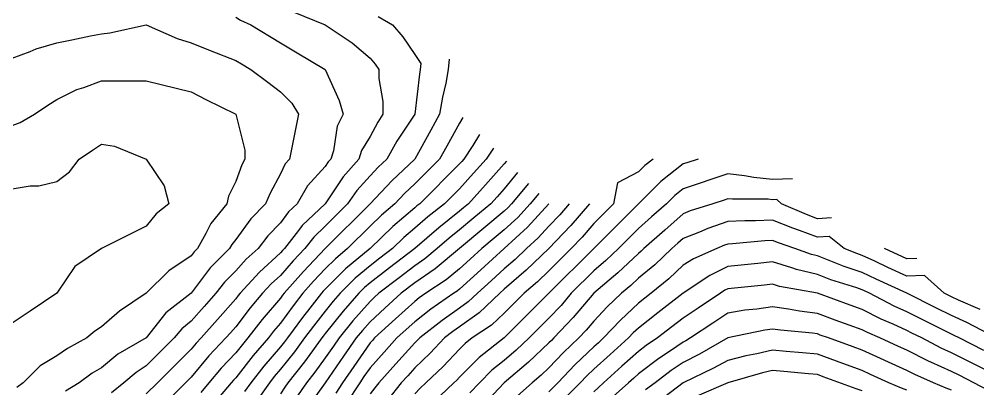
# Model space of a CAD drawing. Header units: inches. Extents: x 794995 to 811195, y 2485918 to 2508058.
# Drawn here: x 809820 to 810463, y 2502534 to 2502782 of the extents above; entities that cross this region are included whole.
import ezdxf

# ---------------------------------------------------------------- set-up
doc = ezdxf.new("R2010")
doc.units = ezdxf.units.IN
doc.header["$MEASUREMENT"] = 0
doc.layers.add('contour', color=7, linetype='Continuous')

msp = doc.modelspace()

# ---------------------------------------------------------------- linework, layer by layer
at = {"layer": 'contour'}
for points in [[(809965.16, 2502783.36), (809968.32, 2502781.52), (809975.16, 2502778.36), (809995.16, 2502766.36), (810006.41, 2502759.61), (810025.16, 2502748.36), (810034.39, 2502727.59), (810037.16, 2502718.36), (810033.16, 2502710.36), (810030.61, 2502693.82), (810028.91, 2502688.36), (810027.16, 2502686.36), (810025.16, 2502683.36), (810013.16, 2502670.36), (810006.41, 2502658.36), (810000.61, 2502652.91), (809995.16, 2502645.5), (809986.59, 2502636.93), (809980.16, 2502628.36), (809972.22, 2502621.3), (809965.16, 2502613.36), (809957.66, 2502605.86), (809951.83, 2502598.36), (809943.98, 2502589.54), (809935.16, 2502579.61), (809928.95, 2502574.57), (809923.91, 2502568.36), (809905.16, 2502549.61), (809898.24, 2502545.28), (809890.16, 2502538.36), (809881.83, 2502531.69)], [(810003.73, 2502786.93), (810025.16, 2502778.36), (810043.16, 2502766.36), (810055.16, 2502755.86), (810058.69, 2502751.89), (810061.16, 2502748.36), (810061.16, 2502742.36), (810063.73, 2502726.93), (810063.73, 2502718.36), (810060.38, 2502713.14), (810055.16, 2502703.36), (810049.44, 2502694.08), (810047.66, 2502688.36), (810037.16, 2502676.36), (810025.16, 2502658.36), (810009.7, 2502643.82), (810007.16, 2502640.36), (809997.89, 2502628.36), (809996.55, 2502626.97), (809995.16, 2502625.36), (809980.95, 2502612.57), (809968.16, 2502598.36), (809966.78, 2502596.74), (809965.16, 2502594.61), (809952.81, 2502580.71), (809941.83, 2502568.36), (809938.59, 2502564.93), (809935.16, 2502560.86), (809912.66, 2502538.36), (809905.16, 2502530.86)], [(810060.61, 2502783.82), (810070.16, 2502778.36), (810077.16, 2502770.36), (810085.16, 2502758.36), (810089.25, 2502752.45), (810088.91, 2502748.36), (810088.32, 2502745.2), (810085.16, 2502718.36), (810073.16, 2502700.36), (810066.41, 2502688.36), (810060.61, 2502682.91), (810055.16, 2502677.11), (810046.34, 2502667.18), (810040.16, 2502658.36), (810025.16, 2502643.36), (810017.47, 2502636.05), (810011.52, 2502628.36), (810003.53, 2502619.99), (809995.16, 2502610.36), (809988.84, 2502604.68), (809983.16, 2502598.36), (809974.89, 2502588.63), (809965.16, 2502575.86), (809961.63, 2502571.89), (809958.49, 2502568.36), (809947.16, 2502556.36), (809935.16, 2502542.11), (809931.41, 2502538.36), (809905.16, 2502512.11)], [(809815.16, 2502755.86), (809827.16, 2502760.36), (809831.31, 2502762.21), (809845.16, 2502766.36), (809855.16, 2502768.36), (809867.66, 2502770.86), (809875.16, 2502772.36), (809880.61, 2502772.91), (809905.16, 2502778.36), (809925.93, 2502769.13), (809935.16, 2502766.36), (809948.02, 2502761.22), (809965.16, 2502754.36), (809968.91, 2502752.11), (809975.16, 2502748.36), (809986.59, 2502739.79), (809995.16, 2502733.36), (810002.66, 2502725.86), (810007.16, 2502718.36), (810005.16, 2502708.36), (810001.16, 2502688.36), (809998.32, 2502685.2), (809995.16, 2502678.36), (809988.1, 2502665.42), (809985.16, 2502658.36), (809975.16, 2502648.36), (809965.16, 2502634.36), (809962.43, 2502631.09), (809960.87, 2502628.36), (809948.02, 2502615.5), (809935.16, 2502598.36), (809918.2, 2502585.32), (809905.16, 2502568.36), (809886.07, 2502557.45), (809875.16, 2502548.36), (809868.84, 2502544.68), (809860.16, 2502538.36), (809850.87, 2502532.65)], [(810108.24, 2502755.28), (810107.66, 2502748.36), (810105.93, 2502739.13), (810103.73, 2502729.79), (810101.83, 2502718.36), (810095.87, 2502707.65), (810085.16, 2502688.36), (810069.7, 2502673.82), (810055.16, 2502658.36), (810025.16, 2502628.36), (810010.49, 2502613.03), (809997.66, 2502598.36), (809996.55, 2502596.97), (809995.16, 2502595.03), (809982.85, 2502580.67), (809973.34, 2502568.36), (809969.55, 2502563.97), (809965.16, 2502558.36), (809955.43, 2502548.09), (809947.16, 2502538.36), (809941.64, 2502531.87)], [(809815.16, 2502710.86), (809820.61, 2502712.91), (809830.16, 2502718.36), (809839.16, 2502724.36), (809845.16, 2502728.36), (809858.49, 2502735.03), (809863.16, 2502736.36), (809875.16, 2502740.86), (809905.16, 2502740.86), (809935.16, 2502733.36), (809945.16, 2502728.36), (809965.16, 2502718.36), (809971.16, 2502694.36), (809971.16, 2502688.36), (809969.16, 2502684.36), (809965.16, 2502673.36), (809960.16, 2502663.36), (809959.16, 2502658.36), (809948.49, 2502645.03), (809945.16, 2502638.36), (809939.45, 2502628.36), (809937.3, 2502626.22), (809935.16, 2502623.36), (809920.16, 2502613.36), (809905.16, 2502598.36), (809887.16, 2502586.36), (809875.16, 2502575.86), (809870.54, 2502572.98), (809865.16, 2502568.36), (809852.22, 2502561.3), (809845.16, 2502556.36), (809833.91, 2502549.61), (809822.66, 2502538.36), (809818.32, 2502535.2)], [(810117.41, 2502716.11), (810115.16, 2502712.36), (810106.59, 2502696.93), (810101.83, 2502688.36), (810093.49, 2502680.03), (810085.16, 2502671.69), (810078.3, 2502665.22), (810071.83, 2502658.36), (810062.85, 2502650.67), (810055.16, 2502643.36), (810040.16, 2502628.36), (810031.98, 2502621.54), (810025.16, 2502614.72), (810017.16, 2502606.36), (810010.16, 2502598.36), (810003.53, 2502589.99), (809995.16, 2502578.36), (809990.54, 2502572.98), (809986.98, 2502568.36), (809976.87, 2502556.65), (809965.16, 2502541.69), (809963.54, 2502539.98), (809962.16, 2502538.36), (809949.75, 2502523.77)], [(810128.66, 2502704.86), (810124.16, 2502697.36), (810118.16, 2502688.36), (810116.74, 2502686.78), (810115.16, 2502685.03), (810088.49, 2502658.36), (810086.62, 2502656.9), (810085.16, 2502655.63), (810070.53, 2502643), (810055.16, 2502628.36), (810038.79, 2502614.72), (810025.16, 2502601.09), (810023.83, 2502599.69), (810022.66, 2502598.36), (810013.16, 2502586.36), (810010.49, 2502583.03), (809999.77, 2502568.36), (809997.82, 2502565.69), (809995.16, 2502562.36), (809984, 2502549.52), (809975.16, 2502538.36), (809971.01, 2502532.51)], [(809815.16, 2502668.36), (809827.16, 2502670.36), (809833.16, 2502670.36), (809845.16, 2502673.36), (809853.73, 2502679.79), (809860.16, 2502688.36), (809869.16, 2502694.36), (809875.16, 2502698.36), (809883.73, 2502696.93), (809905.16, 2502688.36), (809917.16, 2502670.36), (809920.16, 2502658.36), (809911.83, 2502651.69), (809905.16, 2502643.36), (809895.16, 2502638.36), (809875.16, 2502628.36), (809857.16, 2502616.36), (809845.16, 2502598.36), (809827.16, 2502586.36), (809815.16, 2502578.36)], [(810137.96, 2502695.56), (810133.16, 2502688.36), (810124.63, 2502678.89), (810115.16, 2502668.36), (810110.16, 2502663.36), (810105.16, 2502658.36), (810093.94, 2502649.58), (810085.16, 2502642), (810077.84, 2502635.68), (810070.16, 2502628.36), (810061.68, 2502621.84), (810055.16, 2502616.82), (810045.16, 2502608.36), (810035.16, 2502598.36), (810030.49, 2502593.03), (810025.16, 2502586.36), (810017.16, 2502576.36), (810011.31, 2502568.36), (810004.49, 2502559.03), (809995.16, 2502547.36), (809990.97, 2502542.55), (809987.66, 2502538.36), (809978.33, 2502525.19)], [(810146.66, 2502686.86), (810145.16, 2502685.03), (810132.53, 2502670.99), (810121.16, 2502658.36), (810117.89, 2502655.63), (810115.16, 2502653.36), (810101.21, 2502642.31), (810085.16, 2502628.36), (810068.2, 2502615.32), (810055.16, 2502605.28), (810051.41, 2502602.11), (810047.66, 2502598.36), (810037.16, 2502586.36), (810025.16, 2502571.36), (810023.83, 2502569.69), (810022.85, 2502568.36), (810016.59, 2502559.79), (810011.21, 2502552.31), (810000.16, 2502538.36), (809998.08, 2502535.43), (809995.16, 2502530.86)], [(810245.16, 2502688.36), (810239.45, 2502684.08), (810235.16, 2502679.79), (810221.1, 2502672.42), (810218.49, 2502658.36), (810211.83, 2502651.69), (810205.16, 2502645.03), (810197.47, 2502636.05), (810190.16, 2502628.36), (810175.16, 2502613.36), (810167.47, 2502606.05), (810158.49, 2502598.36), (810151.83, 2502591.69), (810145.16, 2502585.03), (810136.59, 2502576.93), (810123.73, 2502568.36), (810118.91, 2502564.61), (810115.16, 2502560.86), (810104.25, 2502549.27), (810092.66, 2502538.36), (810088.8, 2502534.72), (810085.16, 2502530.86)], [(810275.16, 2502688.36), (810267.66, 2502685.86), (810265.16, 2502685.03), (810250.16, 2502673.36), (810235.16, 2502658.36), (810205.16, 2502628.36), (810175.16, 2502598.36), (810145.16, 2502568.36), (810128.28, 2502555.24), (810115.16, 2502542.11), (810113.34, 2502540.18), (810111.41, 2502538.36), (810097.89, 2502525.63)], [(810154.16, 2502679.36), (810145.16, 2502668.36), (810140.42, 2502663.1), (810136.16, 2502658.36), (810124.7, 2502648.82), (810115.16, 2502640.86), (810108.18, 2502635.34), (810100.16, 2502628.36), (810091.98, 2502621.54), (810085.16, 2502616.82), (810074.72, 2502608.8), (810061.16, 2502598.36), (810058.02, 2502595.5), (810055.16, 2502592.91), (810043.67, 2502579.85), (810034.39, 2502568.36), (810030.61, 2502562.91), (810025.16, 2502555.03), (810018.18, 2502545.34), (810012.66, 2502538.36), (810005.4, 2502528.12)], [(810338.39, 2502675.13), (810325.16, 2502674.72), (810312.66, 2502675.86), (810306.41, 2502677.11), (810295.16, 2502678.36), (810265.16, 2502668.36), (810259.53, 2502663.99), (810253.91, 2502658.36), (810243.98, 2502649.54), (810235.16, 2502641.69), (810228.49, 2502635.03), (810221.83, 2502628.36), (810213.27, 2502620.25), (810205.16, 2502613.36), (810190.16, 2502598.36), (810183.27, 2502590.25), (810175.16, 2502581.69), (810168.49, 2502575.03), (810161.83, 2502568.36), (810153.27, 2502560.25), (810145.16, 2502553.36), (810136.83, 2502546.69), (810128.49, 2502538.36), (810122.02, 2502531.5)], [(810161.52, 2502672), (810150.16, 2502658.36), (810147.77, 2502655.75), (810145.16, 2502653.36), (810131.52, 2502642), (810115.16, 2502628.36), (810098.79, 2502614.72), (810085.16, 2502605.28), (810076.16, 2502598.36), (810065.16, 2502588.36), (810055.16, 2502579.27), (810050.05, 2502573.47), (810045.93, 2502568.36), (810037.43, 2502556.09), (810025.16, 2502538.36), (810012.6, 2502520.92)], [(810168.34, 2502665.18), (810162.66, 2502658.36), (810154.29, 2502649.23), (810145.16, 2502640.86), (810138.34, 2502635.18), (810130.16, 2502628.36), (810122.3, 2502621.22), (810115.16, 2502614.72), (810106.16, 2502607.36), (810092.66, 2502598.36), (810088.24, 2502595.28), (810085.16, 2502592.91), (810072.3, 2502581.22), (810058.16, 2502568.36), (810056.74, 2502566.78), (810055.16, 2502565.03), (810044.25, 2502549.27), (810036.7, 2502538.36), (810032.14, 2502531.38)], [(810364.63, 2502648.89), (810355.16, 2502648.36), (810347.89, 2502651.09), (810331.16, 2502658.36), (810327.97, 2502661.17), (810325.16, 2502661.09), (810322.16, 2502661.36), (810298.16, 2502661.36), (810295.16, 2502661.69), (810292.66, 2502660.86), (810285.16, 2502658.36), (810269.96, 2502653.56), (810265.16, 2502651.69), (810252.81, 2502640.71), (810238.91, 2502628.36), (810236.98, 2502626.54), (810235.16, 2502625.03), (810221.44, 2502612.08), (810205.16, 2502598.36), (810191.44, 2502582.08), (810178.49, 2502568.36), (810176.78, 2502566.74), (810175.16, 2502565.03), (810161.44, 2502552.08), (810145.16, 2502538.36), (810130.61, 2502522.91)], [(810175.16, 2502658.36), (810160.87, 2502642.65), (810145.16, 2502628.36), (810129.44, 2502614.08), (810115.16, 2502601.09), (810113.66, 2502599.86), (810111.41, 2502598.36), (810095.93, 2502587.59), (810085.16, 2502579.27), (810079.44, 2502574.08), (810073.16, 2502568.36), (810064.63, 2502558.89), (810055.16, 2502548.36), (810051.07, 2502542.45), (810048.24, 2502538.36), (810039.11, 2502524.41)], [(810188.79, 2502658.36), (810182.48, 2502651.04), (810175.16, 2502643.36), (810168.02, 2502635.5), (810160.16, 2502628.36), (810152.48, 2502621.04), (810145.16, 2502614.72), (810136.59, 2502606.93), (810127.16, 2502598.36), (810121.01, 2502592.51), (810115.16, 2502588.36), (810103.45, 2502580.07), (810088.49, 2502568.36), (810086.87, 2502566.65), (810085.16, 2502565.03), (810072.53, 2502550.99), (810061.16, 2502538.36), (810058.49, 2502535.03), (810055.16, 2502530.86)], [(810202.43, 2502658.36), (810189.79, 2502643.73), (810175.16, 2502628.36), (810159.79, 2502613.73), (810145.16, 2502601.09), (810142.16, 2502598.36), (810128.33, 2502585.19), (810115.16, 2502575.86), (810110.77, 2502572.75), (810105.16, 2502568.36), (810095.44, 2502558.08), (810085.16, 2502548.36), (810080.42, 2502543.1), (810076.16, 2502538.36), (810066.83, 2502526.69)], [(810464.25, 2502587.45), (810449.77, 2502593.75), (810445.16, 2502595.86), (810440.16, 2502598.36), (810427, 2502610.2), (810415.16, 2502609.9), (810402.53, 2502615.73), (810393.73, 2502619.79), (810385.16, 2502623.75), (810381.73, 2502624.93), (810373.16, 2502628.36), (810363.1, 2502636.3), (810355.16, 2502635.86), (810343.16, 2502640.36), (810338.71, 2502641.91), (810325.16, 2502647.45), (810313.73, 2502646.93), (810306.59, 2502646.93), (810295.16, 2502646.36), (810281.83, 2502641.69), (810276.07, 2502639.27), (810265.16, 2502635.03), (810261.63, 2502631.89), (810257.66, 2502628.36), (810246.07, 2502617.45), (810235.16, 2502608.36), (810230.02, 2502603.5), (810223.91, 2502598.36), (810214.25, 2502589.27), (810205.16, 2502579.61), (810200.02, 2502573.5), (810195.16, 2502568.36), (810184.89, 2502558.63), (810175.16, 2502548.36), (810170.02, 2502543.5), (810163.91, 2502538.36), (810153.98, 2502529.54)], [(810475.16, 2502568.36), (810455.44, 2502578.65), (810445.16, 2502583.36), (810435.16, 2502588.36), (810415.16, 2502598.36), (810394.63, 2502607.84), (810385.16, 2502612.21), (810373.16, 2502616.36), (810363.16, 2502620.36), (810355.16, 2502623.36), (810351.16, 2502624.36), (810340.16, 2502628.36), (810329.03, 2502632.23), (810325.16, 2502633.82), (810319.94, 2502633.58), (810298.32, 2502631.52), (810295.16, 2502631.36), (810292.94, 2502630.58), (810287.66, 2502628.36), (810272.08, 2502621.44), (810265.16, 2502617.11), (810255.48, 2502608.04), (810243.73, 2502598.36), (810235.16, 2502591.69), (810223.16, 2502580.36), (810211.83, 2502568.36), (810208.32, 2502565.2), (810205.16, 2502562.36), (810192.85, 2502550.67), (810181.16, 2502538.36), (810178.16, 2502535.36), (810175.16, 2502532.36)], [(810421.91, 2502621.61), (810415.16, 2502621.44), (810400.16, 2502628.36)], [(810466.83, 2502560.03), (810450.16, 2502568.36), (810446.87, 2502570.08), (810445.16, 2502570.86), (810440.16, 2502573.36), (810426.83, 2502580.03), (810415.16, 2502585.86), (810406.59, 2502589.79), (810390.16, 2502598.36), (810386.74, 2502599.94), (810385.16, 2502600.67), (810381.63, 2502601.89), (810364.25, 2502607.45), (810355.16, 2502610.86), (810341.16, 2502614.36), (810338.02, 2502615.5), (810325.16, 2502619.36), (810315.16, 2502618.36), (810295.16, 2502616.36), (810283.16, 2502610.36), (810265.16, 2502598.36), (810248.28, 2502585.24), (810235.16, 2502575.03), (810231.73, 2502571.79), (810228.49, 2502568.36), (810216.21, 2502557.31), (810205.16, 2502547.36), (810200.54, 2502542.98), (810196.16, 2502538.36), (810185.66, 2502527.86)], [(810475.16, 2502543.36), (810445.16, 2502558.36), (810438.3, 2502561.5), (810425.16, 2502568.36), (810418.49, 2502571.69), (810415.16, 2502573.36), (810405.93, 2502577.59), (810397.89, 2502581.09), (810385.16, 2502587.45), (810377.16, 2502590.36), (810355.16, 2502598.36), (810329.77, 2502602.98), (810325.16, 2502604.36), (810319.7, 2502603.82), (810295.16, 2502601.36), (810293.16, 2502600.36), (810290.16, 2502598.36), (810275.16, 2502588.36), (810265.16, 2502581.69), (810257.66, 2502575.86), (810248.02, 2502568.36), (810240.3, 2502563.22), (810235.16, 2502559.36), (810224.11, 2502549.41), (810211.83, 2502538.36), (810208.32, 2502535.2), (810205.16, 2502532.36)], [(810470.02, 2502533.22), (810460.16, 2502538.36), (810450.16, 2502543.36), (810445.16, 2502545.86), (810431.31, 2502552.21), (810429.7, 2502552.91), (810415.16, 2502560.18), (810409.53, 2502562.74), (810397.16, 2502568.36), (810388.8, 2502572), (810385.16, 2502573.82), (810376.59, 2502576.93), (810367.16, 2502580.36), (810355.16, 2502584.72), (810343.16, 2502586.36), (810335.75, 2502587.77), (810325.16, 2502589.36), (810314.57, 2502587.77), (810306.59, 2502586.93), (810295.16, 2502585.03), (810285.16, 2502578.36), (810270.16, 2502568.36), (810266.98, 2502566.54), (810265.16, 2502565.63), (810256.59, 2502559.79), (810248.87, 2502554.65), (810235.16, 2502544.36), (810232, 2502541.52), (810228.49, 2502538.36), (810216.21, 2502527.31)], [(810445.16, 2502533.36), (810441.63, 2502534.83), (810433.16, 2502538.36), (810420.61, 2502543.82), (810415.16, 2502546.54), (810385.16, 2502560.18), (810379.16, 2502562.36), (810362.66, 2502568.36), (810357.16, 2502570.36), (810355.16, 2502571.09), (810352, 2502571.52), (810330.38, 2502573.58), (810325.16, 2502574.36), (810319.94, 2502573.58), (810295.16, 2502568.36), (810276.07, 2502557.45), (810265.16, 2502552), (810257.05, 2502546.47), (810246.41, 2502538.36), (810240.02, 2502533.5)], [(810415.16, 2502533.36), (810411.52, 2502534.72), (810403.16, 2502538.36), (810390.78, 2502543.99), (810385.16, 2502546.54), (810372.3, 2502551.22), (810355.16, 2502557.45), (810345.16, 2502558.36), (810334.16, 2502559.36), (810325.16, 2502560.18), (810314.57, 2502557.77), (810307.16, 2502556.36), (810295.16, 2502553.36), (810285.48, 2502548.04), (810265.16, 2502538.36), (810248.13, 2502525.39)], [(810385.16, 2502532.91), (810381.16, 2502534.36), (810359.16, 2502542.36), (810355.16, 2502543.82), (810349.16, 2502544.36), (810332.66, 2502545.86), (810325.16, 2502546.54), (810318.49, 2502545.03), (810295.16, 2502538.36), (810274.25, 2502529.27)]]:
    msp.add_lwpolyline(points, dxfattribs=at)

doc.saveas('drawing.dxf')
